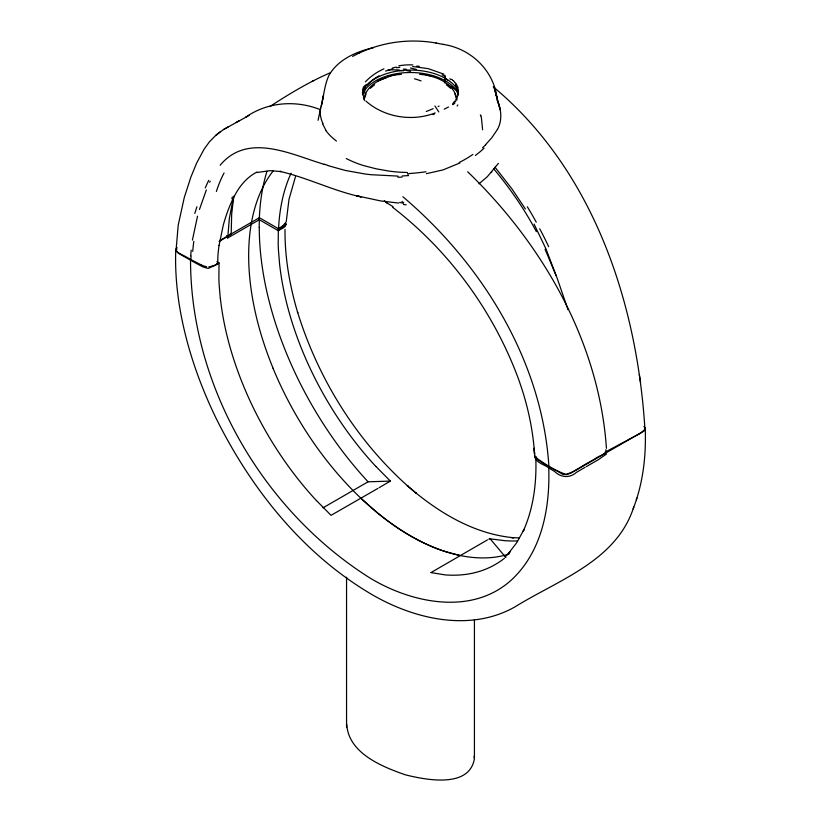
<?xml version="1.0" encoding="UTF-8"?>
<svg xmlns="http://www.w3.org/2000/svg" width="821" height="821" viewBox="0 0 821 821"><rect width="100%" height="100%" fill="white"/><g stroke="black" fill="none" stroke-linecap="round" stroke-linejoin="round"><path stroke-width="1.23" d="M259.179 227.376L259.385 217.709L278.35 228.659L280.895 227.099A37.058 21.397 0 0 0 282.804 225.785M177.12 247.675C176.464 248.281 175.766 249.02 175.766 249.964C175.058 268.128 176.464 286.334 179.194 304.293C185.484 343.773 198.528 381.981 215.913 417.92C250.826 488.403 302.128 553.077 370.394 593.645C412.984 618.89 469.622 632.714 515.136 606.781C558.752 579.718 616.54 560.938 633.771 507.039M227.017 237.536L227.735 237.946L229.346 218.458L233 199.544M219.053 245.438A230.229 117.824 54.9 0 0 217.873 256.696L217.678 264.146L208.678 268.241A4.064 2.36 -0.7 0 1 207.364 268.272L202.766 266.856L193.9 262.094L178.947 253.617L176.002 250.939L178.208 225.18L184.263 197.584L190.821 177.254L196.619 163.112L204.121 149.135L209.488 141.766L215.554 135.557L223.466 129.574L249.03 115.463M227.735 237.946L259.313 219.72L278.463 230.783C279.222 211.069 282.814 191.221 291.075 173.21M175.766 249.964L178.013 252.632L185.844 256.727A80.992 46.756 0 0 1 188.625 258.266L190.523 259.405C190.4 386.034 263.172 510.58 369.604 577.779C411.434 603.291 472.373 616.078 511.904 579.523C542.496 550.85 550.316 506.444 548.685 466.184L539.551 460.242A27.226 15.722 0 0 1 536.975 458.251L535.785 456.271M216.939 261.694L219.043 262.905L218.889 278.309A226.617 130.837 60 0 0 219.166 284.928L220.295 298.485M278.35 228.659L278.206 244.063A226.617 130.837 60 0 0 278.483 250.692L279.612 264.239A229.192 132.325 60 0 0 375.802 466.41M474.425 619.67L474.425 758.532C469.581 788.673 425.832 779.909 405.287 774.798C381.683 766.557 348.33 753.114 346.749 724.214M190.759 255.803L191.18 250.138M364.462 85.877L364.842 93.481M286.231 221.814L289.002 199.308L295.539 176.484M320.231 111.358L320.395 109.604A62.16 33.661 2.1 0 1 322.201 103.467M643.89 426.427L645.132 427.987L644.978 429.362L641.324 432.554L570.985 473.07L566.675 474.569L562.888 474.384L553.323 468.883A80.992 46.756 0 0 0 550.655 467.282L548.685 466.184M219.043 245.428L223.24 225.303A394.819 202.058 54.9 0 1 230.465 204.357L231.553 201.915A303.873 155.518 54.9 0 1 234.919 195.111C239.948 185.577 247.295 177.008 256.963 172M192.412 240.112L197.512 216.2M233.8 196.178L231.676 214.055L231.173 234.303L219.094 241.466M321.206 106.032C324.008 95.605 324.418 84.306 329.385 74.557C338.816 59.102 356.56 51.507 373.565 47.669M318.076 120.297L320.713 107.859M321.996 102.327L323.433 95.575L322.468 100.162M639.549 433.714L644.547 430.573L644.68 428.583M364.278 99.146L366.043 93.994M364.278 97.832C366.382 87.395 376.582 80.756 386.055 77.769M633.124 508.856C643.141 483.353 646.24 455.645 645.214 428.418M199.452 209.478L206.338 189.969M636.306 499.845L636.932 498.07M175.992 250.179L176.905 249.03M606.586 453.962L598.458 459.616A105.858 61.123 0 0 1 596.333 460.858L586.286 466.626M209.724 182.231L210.217 181.215M284.99 223.435L282.793 225.775M364.586 86.944L366.187 84.409M497.413 129.441L491.769 137.774L485.488 144.794M534.943 456.004L534.697 456.466A4.115 2.258 -2.3 0 0 534.656 457.205C543.635 464.409 554.893 470.269 565.72 474.353C574.125 472.27 581.135 466.246 588.873 462.387M456.024 100.501L455.409 101.383M535.005 456.784C535.579 462.982 545.606 464.789 549.947 468.709A160.208 92.496 0 0 1 554.473 471.377C560.969 477.74 569.805 478.386 576.537 472.27A105.858 61.123 0 0 0 578.702 471.038L585.075 467.313M498.429 163.369L487.294 176.72L479.002 183.812M452.576 104.01L454.701 101.137M455.142 101.742L454.793 102.204M220.151 165.237C247.942 131.832 291.64 154.769 324.644 164.498M491.163 172.636L491.81 171.958M370.302 88.329L374.581 84.768M505.131 556.874L509.995 551.948L508.22 553.744L516.912 542.424L524.096 529.288L523.244 531.156C533.393 508.62 536.585 483.538 535.856 459.001M215.554 135.557L220.028 131.924M269.904 106.535C289.084 93.984 308.922 82.049 329.96 72.905M431.076 572.524L487.479 539.879M452.771 104.636L454.803 103.384M430.963 572.596L445.156 574.895A229.192 132.325 60 0 0 504.402 558.331M278.493 230.013L286.057 224.502A4.115 2.484 2.4 0 0 286.098 223.692L285.41 222.47M278.463 230.783C280.372 228.649 287.986 227.222 285.277 223.302M375.823 466.369L390.365 481.085L379.076 487.725M589.16 462.213L594.168 459.329M639.19 433.929L605.334 452.032M223.466 129.574L228.454 126.68M219.843 240.532L259.385 217.709M322.992 507.83L368.024 481.824L390.365 481.085M377.876 488.423L331.048 515.331L316.506 500.615M594.845 458.949C597.975 455.942 606.965 454.526 605.877 449.744M245.52 117.341C267.266 101.968 295.693 99.834 320.169 109.614M219.043 262.905L216.334 264.372A33.877 19.56 0 0 1 213.398 265.758M235.966 122.524L239.516 120.554M488.793 539.171L489.439 538.833M489.562 538.761L504.474 540.649A229.192 132.325 60 0 0 517.497 540.895M312.257 81.31L313.725 80.52M352.63 56.423C378.009 42.538 408.068 37.91 436.505 43.113M444.171 109.183L448.543 106.997M459.832 162.989L443.135 169.885L426.366 173.683M358.736 53.334L359.341 53.067M213.388 265.747L209.191 266.835A5.675 3.274 0 0 1 208.791 266.856M377.65 81.022L392.746 75.204L401.459 74.301M385.562 71.088L392.838 68.728M433.047 114.673L434.247 114.242M435.181 112.918C412.378 121.898 384.207 117.403 365.889 101.055M256.706 172.543L270.099 170.665L281.223 171.579L279.94 171.384C307.649 177.746 333.377 190.944 361.261 196.937L356.17 195.655L380.677 200.94L398.739 203.074M396.769 67.825L399.806 67.291M388.035 69.929L389.318 69.847M408.601 175.591L402.228 175.971M443.915 74.147L428.264 68.656L412.655 66.511M397.969 176.094L371.03 174.709A103.764 30.079 -1.6 0 1 365.047 173.99L345.179 170.419L328.051 165.626M399.222 69.939L390.704 69.816M407.278 172.441L408.478 175.53M406.097 172.431L406.179 172.431A84.481 48.778 0 0 1 388.99 171.086L375.926 168.767L363.518 165.544A89.13 51.466 0 0 1 358.531 163.882A84.727 48.911 0 0 1 346.257 158.515M519.159 537.929L511.616 537.601L513.679 537.734C473.348 533.999 437.336 511.822 407.39 485.765L408.15 486.412C356.088 439.974 318.045 378.43 297.489 311.908L297.725 312.719C289.71 285.698 284.723 257.609 285.01 229.357M419.572 74.311C434.566 75.409 454.793 82.788 456.928 99.967M406.559 70.555L410.49 71.294M206.625 266.733L203.977 266.035A28.396 16.399 0 0 1 200.827 264.67M442.919 44.355C470.741 48.357 493.78 70.308 497.105 98.469L493.924 86.739L500.143 109.747M436.064 43.031L443.432 44.457M460.129 555.53L444.377 551.302M446.829 84.481L450.585 86.338M393.074 206.666L386.927 203.013M399.694 202.377L403.162 203.239A3.623 1.858 54.9 0 0 403.675 202.777L401.992 201.422M200.817 264.68L190.523 259.405M451.447 86.79L456.353 90.218M216.518 263.469L217.678 264.146M231.173 234.303L230.311 233.79M226.76 235.524L227.807 236.181M446.367 84.737L450.647 88.299M392.582 207.251C449.867 251.4 494.098 312.339 518.944 380.215L522.166 389.801C528.837 410.695 533.147 432.339 534.594 454.229L534.173 448.184L534.748 457.461M336.446 141.048L335.296 140.145A73.223 37.704 5.7 0 1 325.639 130.149M493.226 86.79C593.747 170.655 637.178 302.826 644.988 429.886M402.885 196.742C482.071 263.952 542.291 361.055 548.89 466.39M449.846 78.765L450.811 79.586M407.39 485.765L416.35 493.359L415.529 492.651M386.034 202.243L384.341 200.529M360.85 498.203L376.603 512.171A228.176 131.74 60 0 0 410.49 535.928A228.176 131.74 60 0 0 444.377 551.291M467.672 171.763C543.009 244.391 599.238 342.521 606.432 448.358M489.921 538.566L505.89 557.521M493.585 168.674C509.933 188.153 524.486 209.17 536.37 231.655M495.032 167.207L512.068 189.066L525.389 208.975M434.925 105.991L438.804 111.964M325.814 130.129L322.591 123.766M480.367 114.899L480.808 115.771M455.727 85.23L457.574 89.571M534.071 224.102L545.873 248.681L556.084 275.404M456.866 91.039L458.467 94.784M364.637 100.573L364.103 99.403M454.916 93.963L456.702 99.115M545.062 249.225L557.1 278.042L567.609 308.532M496.992 100.008L498.388 103.497M363.867 98.838L363.405 97.555M567.793 309.127L567.978 309.722M495.884 93.953L499.712 107.828M639.313 374.499L640.575 382.453M474.107 756.182L474.425 758.532M482.615 129.78L481.414 117.772A8.487 4.905 60 0 0 480.829 115.771M362.492 92.239L362.605 94.713M444.961 75.306L444.961 83.167M346.554 577.214L346.554 727.539M508.979 554.103A230.424 133.033 60 0 1 495.915 557.028A228.505 131.924 60 0 1 410.49 535.836A228.505 131.924 60 0 1 320.611 452.494A230.424 133.033 60 0 1 273.024 368.249M273.085 368.239A228.382 131.863 60 0 1 273.085 171.045M368.044 481.783A255.803 147.688 60 0 1 259.262 227.427M316.485 500.656A229.192 132.325 60 0 1 220.397 298.526M323.002 123.714A97.463 52.585 0.5 0 1 320.098 111.358M439.05 106.094A80.181 18.729 -16 0 1 438.096 106.525M433.18 108.67A80.181 18.729 -16 0 1 426.284 111.482M364.062 97.422A36.514 20.884 -2.9 0 1 363.57 86.841M367.203 84.963A77.348 51.046 16.9 0 1 379.045 75.819M389.298 69.693A34.164 29.669 75.1 0 1 390.683 69.641M399.304 70.534A44.201 37.325 28.1 0 1 403.542 70.791M403.47 69.026A47.166 39.644 28 0 1 406.58 69.385M410.49 68.04A52.175 32.245 19.1 0 1 416.278 69.436M414.502 78.785A52.031 26.939 17.8 0 1 421.06 80.92M527.328 206.8A210.823 139.365 73.1 0 1 536.236 222.163M387.686 76.476A59.861 34.564 0 0 1 394.901 75.06M426.12 75.07A59.861 34.564 0 0 1 433.324 76.486M539.695 228.761A258.348 179.276 74.9 0 1 548.674 246.7M190.872 260.452A178.208 88.442 60.9 0 1 191.036 256.029M192.719 251.37A265.819 137.764 58.6 0 1 193.828 241.323M194.844 213.398A467.826 237.833 60.5 0 1 196.927 206.748M205.271 187.947A331.243 136.676 73.8 0 1 208.77 180.333M216.385 191.457A240.143 100.295 73 0 1 224.071 172.944M324.274 164.231A226.863 36.658 27.4 0 1 327.682 165.349M402.105 177.09A132.263 96.231 -12.7 0 1 397.795 177.203M426.007 171.774A102.953 43.092 -7.4 0 1 409.022 173.559M472.886 154.41A85.004 48.839 -9.1 0 1 459.196 162.496M484.072 148.211A99.618 55.212 -10.7 0 1 475.369 155.446M485.632 144.824A96.745 50.594 -13.1 0 1 482.502 147.78M497.454 129.451A62.16 38.012 -2.3 0 0 500.543 119.609L500.748 117.608A97.463 59.83 -0.5 0 0 498.593 103.467M416.77 66.091A48.757 28.15 0 0 1 419.254 66.306M455.86 83.691A48.757 28.15 0 0 1 458.21 88.237M442.119 74.793A44.939 25.328 3 0 1 445.516 76.753M444.613 78.046A62.365 39.788 -4.4 0 1 447.661 80.048M451.642 79.185A54.032 34.954 -4.9 0 1 453.048 80.581M453.315 80.581A43.246 26.139 1.5 0 1 454.649 82.121M455.008 82.634A26.765 14.583 9.4 0 1 456.507 85.21M458.159 89.551A36.514 21.233 3 0 1 455.788 99.598M457.841 104.934A77.348 35.406 -14.2 0 1 457.102 105.94M365.396 81.843A80.181 64.418 26.7 0 1 383.93 68.82M392.325 68.051A50.974 31.978 4.2 0 1 396.317 67.096M398.811 65.813A34.544 18.38 0.9 0 1 412.85 64.921M456.435 89.858A12.13 5.018 -86.5 0 1 456.989 90.618M453.746 88.36A35.857 2.289 32.5 0 1 452.976 87.991M406.179 204.819A67.496 45.812 8 0 1 403.439 204.47M386.968 202.961A20.535 19.55 42.2 0 1 386.075 202.202M231.861 198.692A256.193 160.618 55.1 0 1 232.343 196.927M259.292 219.71A256.101 147.862 60 0 1 266.979 171.271M362.482 91.819A49.434 28.54 0 0 1 410.49 70.062A49.434 28.54 0 0 1 458.498 91.819M362.482 94.261A49.434 28.54 0 0 1 410.49 72.515A49.434 28.54 0 0 1 458.498 94.261"/></g></svg>
